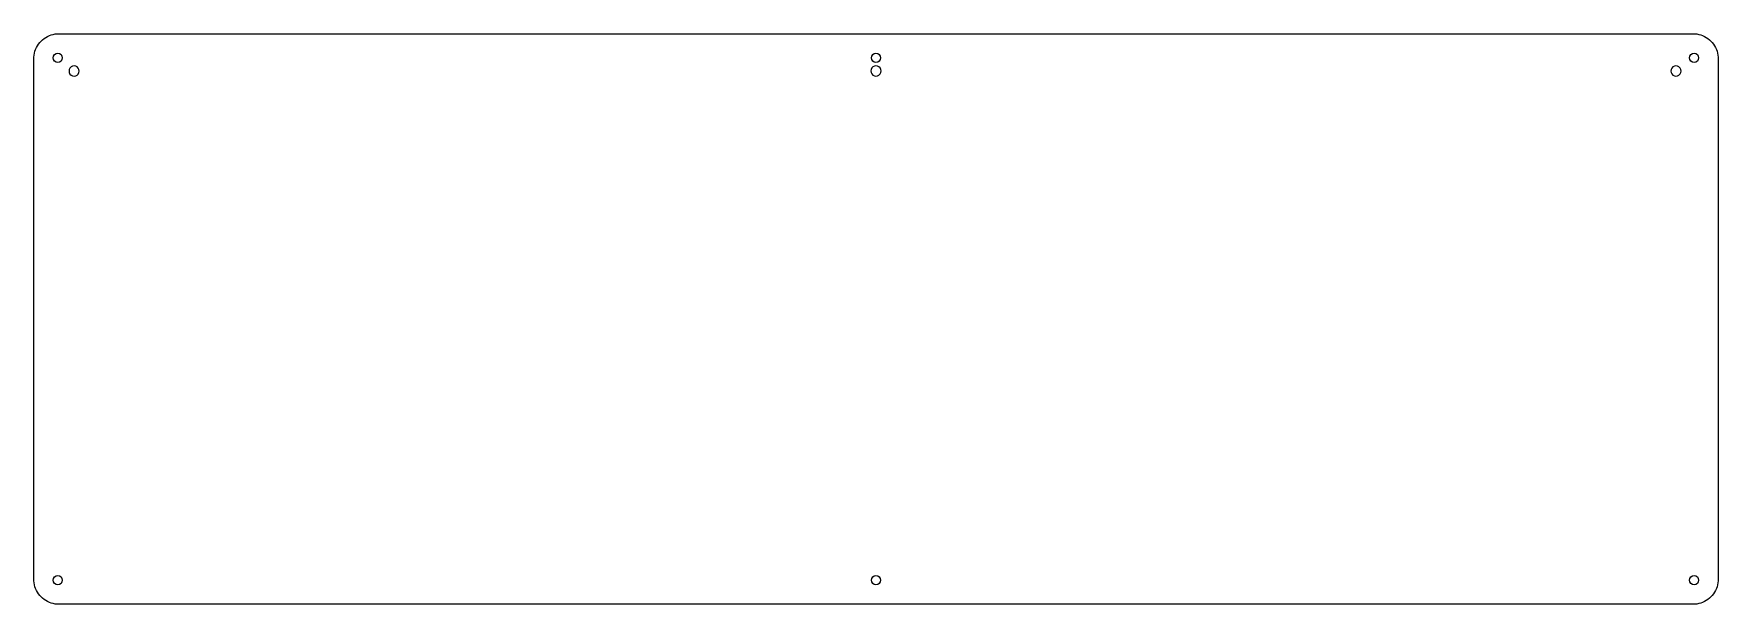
# Model space of a CAD drawing. Header units: inches. Extents: x 0 to 331, y 0 to 112.
import ezdxf

# ---------------------------------------------------------------- set-up
doc = ezdxf.new("R2010")
doc.units = ezdxf.units.IN
doc.header["$MEASUREMENT"] = 0
doc.layers.get('0').update_dxf_attribs({"lineweight": 25, "true_color": 0xffffff})

msp = doc.modelspace()

# ---------------------------------------------------------------- linework, layer by layer
at = {"color": 0}
for p, q in [((0.38, 109.16), (0.54, 109.52)), ((0.54, 109.52), (0.73, 109.86)), ((0.73, 109.86), (0.95, 110.19)), ((0.95, 110.19), (1.2, 110.5)), ((1.2, 110.5), (1.46, 110.79)), ((1.46, 110.79), (1.75, 111.05)), ((1.75, 111.05), (2.06, 111.3)), ((2.06, 111.3), (2.39, 111.51)), ((2.39, 111.51), (2.73, 111.71)), ((2.73, 111.71), (3.09, 111.87)), ((3.09, 111.87), (3.45, 112.01)), ((3.45, 112.01), (3.83, 112.11)), ((3.83, 112.11), (4.22, 112.19)), ((4.22, 112.19), (4.61, 112.24)), ((4.61, 112.24), (5, 112.25)), ((5, 112.25), (326.33, 112.25)), ((326.33, 112.25), (326.72, 112.24)), ((326.72, 112.24), (327.11, 112.19)), ((327.11, 112.19), (327.49, 112.11)), ((327.49, 112.11), (327.87, 112.01)), ((327.87, 112.01), (328.24, 111.87)), ((328.24, 111.87), (328.6, 111.71)), ((328.6, 111.71), (328.94, 111.51)), ((328.94, 111.51), (329.26, 111.3)), ((329.26, 111.3), (329.57, 111.05)), ((329.57, 111.05), (329.86, 110.79)), ((329.86, 110.79), (330.13, 110.5)), ((330.13, 110.5), (330.37, 110.19)), ((330.37, 110.19), (330.59, 109.86)), ((330.59, 109.86), (330.78, 109.52)), ((330.78, 109.52), (330.95, 109.16)), ((0, 107.25), (0.01, 107.64)), ((0, 5), (0, 107.25)), ((0.01, 107.64), (0.06, 108.03)), ((0.06, 108.03), (0.14, 108.42)), ((0.14, 108.42), (0.24, 108.8)), ((0.24, 108.8), (0.38, 109.16)), ((330.95, 109.16), (331.08, 108.8)), ((331.08, 108.8), (331.19, 108.42)), ((331.19, 108.42), (331.26, 108.03)), ((331.26, 108.03), (331.31, 107.64)), ((331.31, 107.64), (331.33, 107.25)), ((331.33, 107.25), (331.33, 5)), ((7, 105.22), (6.95, 104.91)), ((6.95, 104.91), (7, 104.6)), ((7.14, 105.5), (7, 105.22)), ((7, 104.6), (7.14, 104.32)), ((7.37, 105.72), (7.14, 105.5)), ((7.14, 104.32), (7.37, 104.1)), ((7.64, 105.86), (7.37, 105.72)), ((7.37, 104.1), (7.64, 103.96)), ((7.95, 105.91), (7.64, 105.86)), ((7.64, 103.96), (7.95, 103.91)), ((8.26, 105.86), (7.95, 105.91)), ((7.95, 103.91), (8.26, 103.96)), ((8.54, 105.72), (8.26, 105.86)), ((8.26, 103.96), (8.54, 104.1)), ((8.76, 105.5), (8.54, 105.72)), ((8.54, 104.1), (8.76, 104.32)), ((8.9, 105.22), (8.76, 105.5)), ((8.76, 104.32), (8.9, 104.6)), ((8.95, 104.91), (8.9, 105.22)), ((8.9, 104.6), (8.95, 104.91)), ((164.7, 105.23), (164.65, 104.92)), ((164.65, 104.92), (164.7, 104.61)), ((164.84, 105.51), (164.7, 105.23)), ((164.7, 104.61), (164.84, 104.33)), ((165.07, 105.73), (164.84, 105.51)), ((164.84, 104.33), (165.07, 104.11)), ((165.34, 105.87), (165.07, 105.73)), ((165.07, 104.11), (165.34, 103.97)), ((165.65, 105.92), (165.34, 105.87)), ((165.34, 103.97), (165.65, 103.92)), ((165.96, 105.87), (165.65, 105.92)), ((165.65, 103.92), (165.96, 103.97)), ((166.24, 105.73), (165.96, 105.87)), ((165.96, 103.97), (166.24, 104.11)), ((166.46, 105.51), (166.24, 105.73)), ((166.24, 104.11), (166.46, 104.33)), ((166.61, 105.23), (166.46, 105.51)), ((166.46, 104.33), (166.61, 104.61)), ((166.65, 104.92), (166.61, 105.23)), ((166.61, 104.61), (166.65, 104.92)), ((322.05, 105.22), (322, 104.91)), ((322, 104.91), (322.05, 104.6)), ((322.19, 105.5), (322.05, 105.22)), ((322.05, 104.6), (322.19, 104.33)), ((322.41, 105.72), (322.19, 105.5)), ((322.19, 104.33), (322.41, 104.1)), ((322.69, 105.87), (322.41, 105.72)), ((322.41, 104.1), (322.69, 103.96)), ((323, 105.91), (322.69, 105.87)), ((322.69, 103.96), (323, 103.91)), ((323.31, 105.87), (323, 105.91)), ((323, 103.91), (323.31, 103.96)), ((323.59, 105.72), (323.31, 105.87)), ((323.31, 103.96), (323.59, 104.1)), ((323.81, 105.5), (323.59, 105.72)), ((323.59, 104.1), (323.81, 104.33)), ((323.95, 105.22), (323.81, 105.5)), ((323.81, 104.33), (323.95, 104.6)), ((324, 104.91), (323.95, 105.22)), ((323.95, 104.6), (324, 104.91)), ((0.01, 4.61), (0, 5)), ((0.06, 4.22), (0.01, 4.61)), ((0.14, 3.83), (0.06, 4.22)), ((0.24, 3.45), (0.14, 3.83)), ((0.38, 3.09), (0.24, 3.45)), ((331.08, 3.45), (330.95, 3.09)), ((331.19, 3.83), (331.08, 3.45)), ((331.26, 4.22), (331.19, 3.83)), ((331.31, 4.61), (331.26, 4.22)), ((331.33, 5), (331.31, 4.61)), ((0.54, 2.73), (0.38, 3.09)), ((0.73, 2.39), (0.54, 2.73)), ((0.95, 2.06), (0.73, 2.39)), ((1.2, 1.75), (0.95, 2.06)), ((1.46, 1.46), (1.2, 1.75)), ((1.75, 1.2), (1.46, 1.46)), ((2.06, 0.95), (1.75, 1.2)), ((2.39, 0.74), (2.06, 0.95)), ((2.73, 0.54), (2.39, 0.74)), ((3.09, 0.38), (2.73, 0.54)), ((3.45, 0.24), (3.09, 0.38)), ((3.83, 0.14), (3.45, 0.24)), ((4.22, 0.06), (3.83, 0.14)), ((4.61, 0.02), (4.22, 0.06)), ((5, 0), (4.61, 0.02)), ((326.33, 0), (5, 0)), ((326.72, 0.02), (326.33, 0)), ((327.11, 0.06), (326.72, 0.02)), ((327.49, 0.14), (327.11, 0.06)), ((327.87, 0.24), (327.49, 0.14)), ((328.24, 0.38), (327.87, 0.24)), ((328.6, 0.54), (328.24, 0.38)), ((328.94, 0.74), (328.6, 0.54)), ((329.26, 0.95), (328.94, 0.74)), ((329.57, 1.2), (329.26, 0.95)), ((329.86, 1.46), (329.57, 1.2)), ((330.13, 1.75), (329.86, 1.46)), ((330.37, 2.06), (330.13, 1.75)), ((330.59, 2.39), (330.37, 2.06)), ((330.78, 2.73), (330.59, 2.39)), ((330.95, 3.09), (330.78, 2.73))]:
    msp.add_line(p, q, dxfattribs=at)
for centre in [(4.74, 107.5), (165.66, 107.5), (326.57, 107.5), (4.74, 4.75), (165.66, 4.75), (326.57, 4.75)]:
    msp.add_circle(centre, 0.892)

doc.saveas('drawing.dxf')
